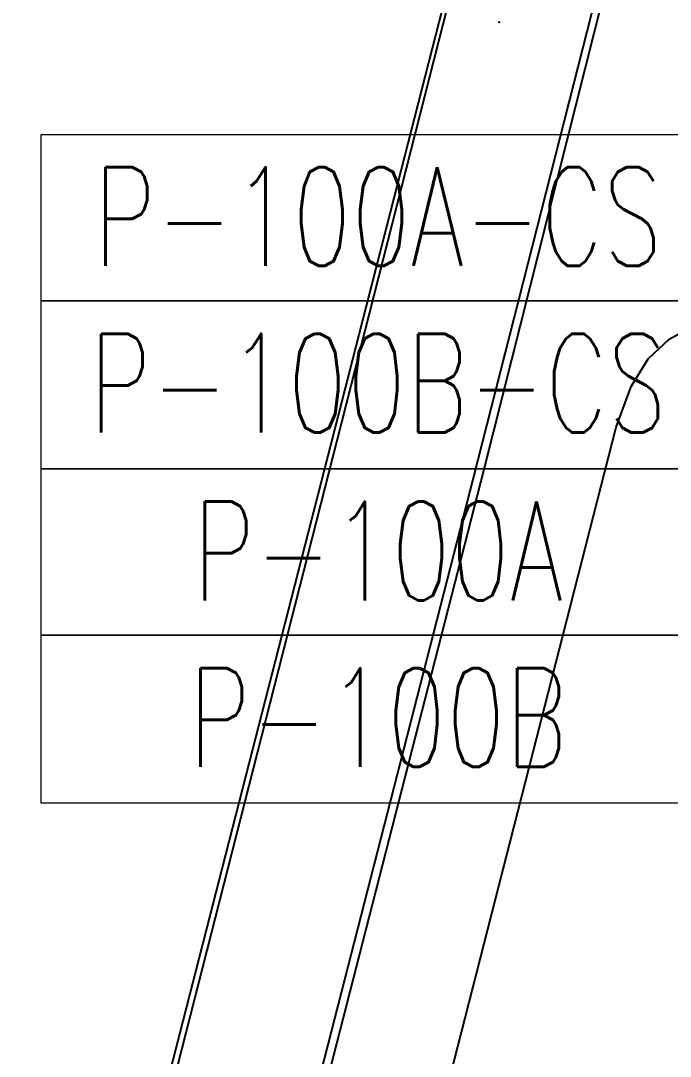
# Model space of a CAD drawing. Header units: inches. Extents: x -1128 to 651, y 96 to 845.
# Drawn here: x -1108.68 to -1093.29, y 717.26 to 741.8 of the extents above; entities that cross this region are included whole.
import ezdxf
from ezdxf.enums import TextEntityAlignment as Align

# ---------------------------------------------------------------- set-up
doc = ezdxf.new("R2010")
doc.units = ezdxf.units.IN
doc.header["$MEASUREMENT"] = 0
doc.layers.add('Background Stuff', color=253, linetype='Continuous')
doc.layers.add('Layer 1', color=7, linetype='Continuous')
doc.styles.add('HZTXT', font='txt_qlt.shx', dxfattribs={"width": 0.7, "bigfont": 'hztxt.shx'})

# ---------------------------------------------------------------- blocks, each defined once
blk = doc.blocks.new('DOT-1', base_point=(100, 100))
blk.add_point((100, 100))

msp = doc.modelspace()

# ---------------------------------------------------------------- linework, layer by layer
at = {"layer": 'Background Stuff'}
for p, q in [((-1097.696, 731.171), (-1077.691, 810.591)), ((-1104.228, 705.757), (-1097.696, 731.171))]:
    msp.add_line(p, q, dxfattribs=at)
for points in [[(-1080.97, 811.272), (-1101.322, 731.795), (-1115.397, 676.95)], [(-1080.97, 811.272), (-1101.076, 732.283), (-1107.954, 705.308), (-1115.215, 676.935)], [(-1077.683, 810.588), (-1097.957, 730.963), (-1111.891, 676.665)]]:
    msp.add_lwpolyline(points, dxfattribs=at)
at = {"layer": 'Background Stuff', "ltscale": 200}
msp.add_lwpolyline([(-913.176, 668.265), (-970.428, 672.119), (-970.416, 672.425), (-1066.033, 677.958), (-1107.665, 680.475), (-1099.4, 713.29), (-1094.57, 732.167), (-1094.213, 733.133), (-1093.815, 733.791), (-1093.318, 734.252), (-1093.088, 734.384), (-1088.696, 736.954), (-1081.839, 739.464), (-1082.048, 739.862), (-1077.724, 741.419)], dxfattribs=at)
at = {"layer": 'Layer 1', "color": 0, "lineweight": 5}
for points in [[(-1108.195, 739.108), (-1092.347, 739.108), (-1092.347, 735.161), (-1108.195, 735.161), (-1108.195, 739.108)], [(-1108.195, 735.161), (-1092.347, 735.161), (-1092.347, 731.185), (-1108.195, 731.185), (-1108.195, 735.161)], [(-1108.195, 731.185), (-1092.347, 731.185), (-1092.347, 727.237), (-1108.195, 727.237), (-1108.195, 731.185)], [(-1108.195, 727.237), (-1092.347, 727.237), (-1092.347, 723.261), (-1108.195, 723.261), (-1108.195, 727.237)]]:
    msp.add_lwpolyline(points, dxfattribs=at)

# ---------------------------------------------------------------- block references
at = {"layer": 'Background Stuff', "xscale": 379.9993476843607, "yscale": 379.9993476843607, "zscale": 379.9993476843607, "rotation": 6.134935223768277}
msp.add_blockref('DOT-1', (-1097.342, 741.765), dxfattribs=at)

# ---------------------------------------------------------------- texts
at = {"color": 0, "lineweight": 9, "style": 'HZTXT', "width": 0.7}
for s, p in [('P-100A-CS', (-1100.212, 735.99)), ('P-100B-CS', (-1100.212, 732.042)), ('P-100A', (-1100.212, 728.066)), ('P-100B', (-1100.212, 724.119))]:
    msp.add_text(s, height=2.3393, dxfattribs=at).set_placement(p, align=Align.CENTER)

doc.saveas('drawing.dxf')
